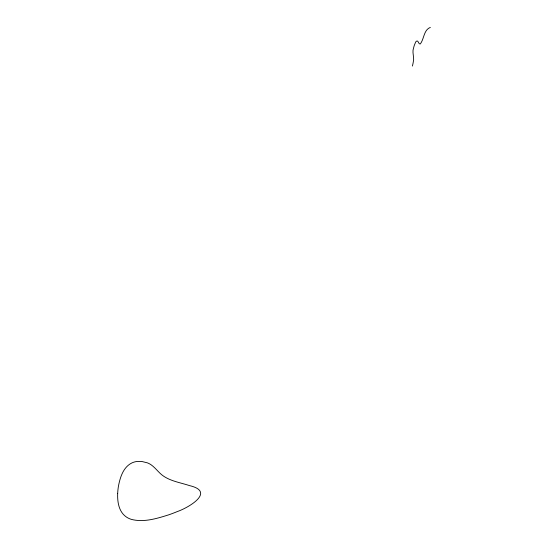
<?xml version="1.0" encoding="UTF-8"?>
<svg xmlns="http://www.w3.org/2000/svg" width="548" height="548" viewBox="0 0 548 548"><rect width="100%" height="100%" fill="white"/><g stroke="black" fill="none" stroke-linecap="round" stroke-linejoin="round"><path stroke-width="0.82" d="M412.404 66.061L412.897 64.02A16.659 4.795 -78.1 0 0 413.226 62.246C414.706 57.403 411.719 52.567 413.63 47.772A10.789 3.11 -78.1 0 1 414.295 45.381L415.631 42.155A6.144 1.767 -78.1 0 1 416.391 41.182C418.535 39.86 418.33 44.491 420.275 43.984C424.2 38.983 423.659 29.873 430.358 27.4M117.683 493.488C117.32 501.934 118.813 511.901 126.362 516.997A19.742 14.721 -7.8 0 0 131.41 519.388C143.871 522.621 156.79 518.559 168.674 514.846A110.614 82.46 -7.8 0 0 177.312 511.558C188.313 507.797 215.994 491.768 189.519 485.61C180.765 482.706 171.236 481.343 163.468 476.075C158.817 472.945 155.735 468.06 151.166 464.848A20.776 15.488 -7.8 0 0 147.433 462.861L141.487 461.402L136.692 461.512A13.371 9.974 -7.8 0 0 131.952 462.902C123.273 467.088 120.149 477.281 118.471 486.055A101.496 75.665 -7.8 0 0 117.683 493.488"/></g></svg>
